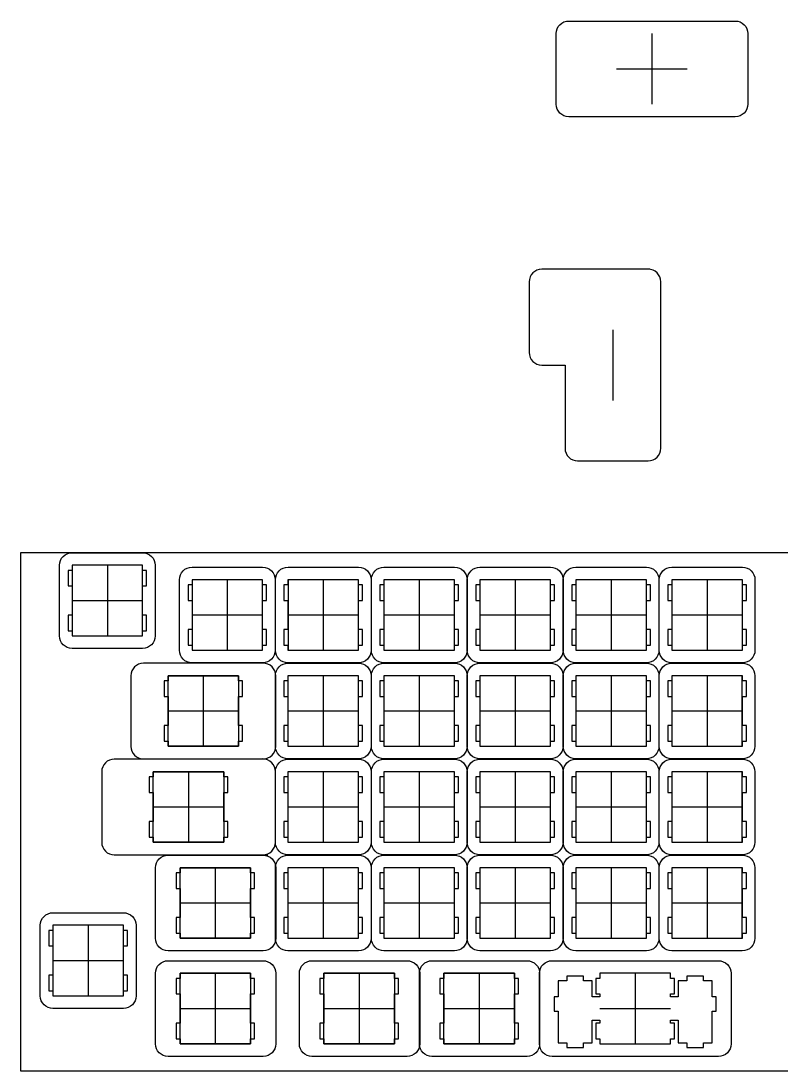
# Model space of a CAD drawing. Extents: x 0 to 345, y 0 to 209.
# Drawn here: x 0.1 to 151, y 0.4 to 208.8 of the extents above; entities that cross this region are included whole.
import ezdxf

# ---------------------------------------------------------------- set-up
doc = ezdxf.new("R2010")
doc.units = 0
doc.header["$MEASUREMENT"] = 0
doc.layers.add('livello 1', color=1, linetype='Continuous', lineweight=25, true_color=0xff0000)
doc.layers.add('livello 3', color=18, linetype='Continuous', lineweight=25, true_color=0x000000)

msp = doc.modelspace()

# ---------------------------------------------------------------- linework, layer by layer
at = {"color": 0}
for p, q in [((0.09508, 103.269), (344.901, 103.269)), ((0.09508, 0.39825), (0.09508, 103.269)), ((10.2388, 100.744), (10.2388, 99.7437)), ((24.2397, 100.744), (10.2388, 100.744)), ((24.2397, 99.7437), (24.2397, 100.744)), ((10.2388, 99.7437), (9.43956, 99.7437)), ((9.43956, 99.7437), (9.43956, 96.6445)), ((25.039, 99.7437), (24.2397, 99.7437)), ((25.039, 96.6445), (25.039, 99.7437)), ((9.43956, 96.6445), (10.2388, 96.6445)), ((10.2388, 96.6445), (10.2388, 90.8445)), ((24.2397, 90.8445), (24.2397, 96.6445)), ((24.2397, 96.6445), (25.039, 96.6445)), ((34.0513, 96.8872), (33.2521, 96.8872)), ((33.2521, 96.8872), (33.2521, 93.7877)), ((34.0513, 97.8877), (34.0513, 96.8872)), ((48.0508, 97.8877), (34.0513, 97.8877)), ((48.0508, 96.8872), (48.0508, 97.8877)), ((48.8516, 96.8872), (48.0508, 96.8872)), ((48.8516, 93.7877), (48.8516, 96.8872)), ((53.1012, 96.8872), (52.3021, 96.8872)), ((52.3021, 96.8872), (52.3021, 93.7877)), ((53.1012, 97.8877), (53.1012, 96.8872)), ((67.1008, 97.8877), (53.1012, 97.8877)), ((67.1008, 96.8872), (67.1008, 97.8877)), ((67.9016, 96.8872), (67.1008, 96.8872)), ((67.9016, 93.7877), (67.9016, 96.8872)), ((72.1512, 96.8872), (71.3521, 96.8872)), ((71.3521, 96.8872), (71.3521, 93.7877)), ((72.1512, 97.8877), (72.1512, 96.8872)), ((86.1508, 97.8877), (72.1512, 97.8877)), ((86.1508, 96.8872), (86.1508, 97.8877)), ((86.9516, 96.8872), (86.1508, 96.8872)), ((86.9516, 93.7877), (86.9516, 96.8872)), ((91.2012, 96.8872), (90.4021, 96.8872)), ((90.4021, 96.8872), (90.4021, 93.7877)), ((91.2012, 97.8877), (91.2012, 96.8872)), ((105.201, 97.8877), (91.2012, 97.8877)), ((105.201, 96.8872), (105.201, 97.8877)), ((106.002, 96.8872), (105.201, 96.8872)), ((106.002, 93.7877), (106.002, 96.8872)), ((110.251, 96.8872), (109.452, 96.8872)), ((109.452, 96.8872), (109.452, 93.7877)), ((110.251, 97.8877), (110.251, 96.8872)), ((124.251, 97.8877), (110.251, 97.8877)), ((124.251, 96.8872), (124.251, 97.8877)), ((125.052, 96.8872), (124.251, 96.8872)), ((125.052, 93.7877), (125.052, 96.8872)), ((129.301, 96.8872), (128.502, 96.8872)), ((128.502, 96.8872), (128.502, 93.7877)), ((129.301, 97.8877), (129.301, 96.8872)), ((143.301, 97.8877), (129.301, 97.8877)), ((143.301, 96.8872), (143.301, 97.8877)), ((144.102, 96.8872), (143.301, 96.8872)), ((144.102, 93.7877), (144.102, 96.8872)), ((33.2521, 93.7877), (34.0513, 93.7877)), ((34.0513, 93.7877), (34.0513, 87.9877)), ((48.0508, 87.9877), (48.0508, 93.7877)), ((48.0508, 93.7877), (48.8516, 93.7877)), ((52.3021, 93.7877), (53.1012, 93.7877)), ((53.1012, 93.7877), (53.1012, 87.9877)), ((67.1008, 87.9877), (67.1008, 93.7877)), ((67.1008, 93.7877), (67.9016, 93.7877)), ((71.3521, 93.7877), (72.1512, 93.7877)), ((72.1512, 93.7877), (72.1512, 87.9877)), ((86.1508, 87.9877), (86.1508, 93.7877)), ((86.1508, 93.7877), (86.9516, 93.7877)), ((90.4021, 93.7877), (91.2012, 93.7877)), ((91.2012, 93.7877), (91.2012, 87.9877)), ((105.201, 87.9877), (105.201, 93.7877)), ((105.201, 93.7877), (106.002, 93.7877)), ((109.452, 93.7877), (110.251, 93.7877)), ((110.251, 93.7877), (110.251, 87.9877)), ((124.251, 87.9877), (124.251, 93.7877)), ((124.251, 93.7877), (125.052, 93.7877)), ((128.502, 93.7877), (129.301, 93.7877)), ((129.301, 93.7877), (129.301, 87.9877)), ((143.301, 87.9877), (143.301, 93.7877)), ((143.301, 93.7877), (144.102, 93.7877)), ((10.2388, 90.8445), (9.43956, 90.8445)), ((9.43956, 90.8445), (9.43956, 87.744)), ((25.039, 90.8445), (24.2397, 90.8445)), ((25.039, 87.744), (25.039, 90.8445)), ((9.43956, 87.744), (10.2388, 87.744)), ((10.2388, 87.744), (10.2388, 86.7449)), ((24.2397, 86.7449), (24.2397, 87.744)), ((24.2397, 87.744), (25.039, 87.744)), ((34.0513, 87.9877), (33.2521, 87.9877)), ((33.2521, 87.9877), (33.2521, 84.8872)), ((48.8516, 87.9877), (48.0508, 87.9877)), ((48.8516, 84.8872), (48.8516, 87.9877)), ((53.1012, 87.9877), (52.3021, 87.9877)), ((52.3021, 87.9877), (52.3021, 84.8872)), ((67.9016, 87.9877), (67.1008, 87.9877)), ((67.9016, 84.8872), (67.9016, 87.9877)), ((72.1512, 87.9877), (71.3521, 87.9877)), ((71.3521, 87.9877), (71.3521, 84.8872)), ((86.9516, 87.9877), (86.1508, 87.9877)), ((86.9516, 84.8872), (86.9516, 87.9877)), ((91.2012, 87.9877), (90.4021, 87.9877)), ((90.4021, 87.9877), (90.4021, 84.8872)), ((106.002, 87.9877), (105.201, 87.9877)), ((106.002, 84.8872), (106.002, 87.9877)), ((110.251, 87.9877), (109.452, 87.9877)), ((109.452, 87.9877), (109.452, 84.8872)), ((125.052, 87.9877), (124.251, 87.9877)), ((125.052, 84.8872), (125.052, 87.9877)), ((129.301, 87.9877), (128.502, 87.9877)), ((128.502, 87.9877), (128.502, 84.8872)), ((144.102, 87.9877), (143.301, 87.9877)), ((144.102, 84.8872), (144.102, 87.9877)), ((10.2388, 86.7449), (24.2397, 86.7449)), ((33.2521, 84.8872), (34.0513, 84.8872)), ((34.0513, 84.8872), (34.0513, 83.8881)), ((34.0513, 83.8881), (48.0508, 83.8881)), ((48.0508, 83.8881), (48.0508, 84.8872)), ((48.0508, 84.8872), (48.8516, 84.8872)), ((52.3021, 84.8872), (53.1012, 84.8872)), ((53.1012, 84.8872), (53.1012, 83.8881)), ((53.1012, 83.8881), (67.1008, 83.8881)), ((67.1008, 83.8881), (67.1008, 84.8872)), ((67.1008, 84.8872), (67.9016, 84.8872)), ((71.3521, 84.8872), (72.1512, 84.8872)), ((72.1512, 84.8872), (72.1512, 83.8881)), ((72.1512, 83.8881), (86.1508, 83.8881)), ((86.1508, 83.8881), (86.1508, 84.8872)), ((86.1508, 84.8872), (86.9516, 84.8872)), ((90.4021, 84.8872), (91.2012, 84.8872)), ((91.2012, 84.8872), (91.2012, 83.8881)), ((91.2012, 83.8881), (105.201, 83.8881)), ((105.201, 83.8881), (105.201, 84.8872)), ((105.201, 84.8872), (106.002, 84.8872)), ((109.452, 84.8872), (110.251, 84.8872)), ((110.251, 84.8872), (110.251, 83.8881)), ((110.251, 83.8881), (124.251, 83.8881)), ((124.251, 83.8881), (124.251, 84.8872)), ((124.251, 84.8872), (125.052, 84.8872)), ((128.502, 84.8872), (129.301, 84.8872)), ((129.301, 84.8872), (129.301, 83.8881)), ((129.301, 83.8881), (143.301, 83.8881)), ((143.301, 83.8881), (143.301, 84.8872)), ((143.301, 84.8872), (144.102, 84.8872)), ((29.2888, 77.8372), (28.4896, 77.8372)), ((28.4896, 77.8372), (28.4896, 74.7377)), ((29.2888, 78.8377), (29.2888, 77.8372)), ((43.2897, 78.8377), (29.2888, 78.8377)), ((43.2897, 77.8372), (43.2897, 78.8377)), ((44.0891, 77.8372), (43.2897, 77.8372)), ((44.0891, 74.7377), (44.0891, 77.8372)), ((53.1012, 77.8372), (52.3021, 77.8372)), ((52.3021, 77.8372), (52.3021, 74.7377)), ((53.1012, 78.8377), (53.1012, 77.8372)), ((67.1008, 78.8377), (53.1012, 78.8377)), ((67.1008, 77.8372), (67.1008, 78.8377)), ((67.9016, 77.8372), (67.1008, 77.8372)), ((67.9016, 74.7377), (67.9016, 77.8372)), ((72.1512, 77.8372), (71.3521, 77.8372)), ((71.3521, 77.8372), (71.3521, 74.7377)), ((72.1512, 78.8377), (72.1512, 77.8372)), ((86.1508, 78.8377), (72.1512, 78.8377)), ((86.1508, 77.8372), (86.1508, 78.8377)), ((86.9516, 77.8372), (86.1508, 77.8372)), ((86.9516, 74.7377), (86.9516, 77.8372)), ((91.2012, 77.8372), (90.4021, 77.8372)), ((90.4021, 77.8372), (90.4021, 74.7377)), ((91.2012, 78.8377), (91.2012, 77.8372)), ((105.201, 78.8377), (91.2012, 78.8377)), ((105.201, 77.8372), (105.201, 78.8377)), ((106.002, 77.8372), (105.201, 77.8372)), ((106.002, 74.7377), (106.002, 77.8372)), ((110.251, 77.8372), (109.452, 77.8372)), ((109.452, 77.8372), (109.452, 74.7377)), ((110.251, 78.8377), (110.251, 77.8372)), ((124.251, 78.8377), (110.251, 78.8377)), ((124.251, 77.8372), (124.251, 78.8377)), ((125.052, 77.8372), (124.251, 77.8372)), ((125.052, 74.7377), (125.052, 77.8372)), ((129.301, 77.8372), (128.502, 77.8372)), ((128.502, 77.8372), (128.502, 74.7377)), ((129.301, 78.8377), (129.301, 77.8372)), ((143.301, 78.8377), (129.301, 78.8377)), ((143.301, 77.8372), (143.301, 78.8377)), ((144.102, 77.8372), (143.301, 77.8372)), ((144.102, 74.7377), (144.102, 77.8372)), ((28.4896, 74.7377), (29.2888, 74.7377)), ((29.2888, 74.7377), (29.2888, 68.9377)), ((43.2897, 68.9377), (43.2897, 74.7377)), ((43.2897, 74.7377), (44.0891, 74.7377)), ((52.3021, 74.7377), (53.1012, 74.7377)), ((53.1012, 74.7377), (53.1012, 68.9377)), ((67.1008, 68.9377), (67.1008, 74.7377)), ((67.1008, 74.7377), (67.9016, 74.7377)), ((71.3521, 74.7377), (72.1512, 74.7377)), ((72.1512, 74.7377), (72.1512, 68.9377)), ((86.1508, 68.9377), (86.1508, 74.7377)), ((86.1508, 74.7377), (86.9516, 74.7377)), ((90.4021, 74.7377), (91.2012, 74.7377)), ((91.2012, 74.7377), (91.2012, 68.9377)), ((105.201, 68.9377), (105.201, 74.7377)), ((105.201, 74.7377), (106.002, 74.7377)), ((109.452, 74.7377), (110.251, 74.7377)), ((110.251, 74.7377), (110.251, 68.9377)), ((124.251, 68.9377), (124.251, 74.7377)), ((124.251, 74.7377), (125.052, 74.7377)), ((128.502, 74.7377), (129.301, 74.7377)), ((129.301, 74.7377), (129.301, 68.9377)), ((143.301, 68.9377), (143.301, 74.7377)), ((143.301, 74.7377), (144.102, 74.7377)), ((29.2888, 68.9377), (28.4896, 68.9377)), ((28.4896, 68.9377), (28.4896, 65.8372)), ((44.0891, 68.9377), (43.2897, 68.9377)), ((44.0891, 65.8372), (44.0891, 68.9377)), ((53.1012, 68.9377), (52.3021, 68.9377)), ((52.3021, 68.9377), (52.3021, 65.8372)), ((67.9016, 68.9377), (67.1008, 68.9377)), ((67.9016, 65.8372), (67.9016, 68.9377)), ((72.1512, 68.9377), (71.3521, 68.9377)), ((71.3521, 68.9377), (71.3521, 65.8372)), ((86.9516, 68.9377), (86.1508, 68.9377)), ((86.9516, 65.8372), (86.9516, 68.9377)), ((91.2012, 68.9377), (90.4021, 68.9377)), ((90.4021, 68.9377), (90.4021, 65.8372)), ((106.002, 68.9377), (105.201, 68.9377)), ((106.002, 65.8372), (106.002, 68.9377)), ((110.251, 68.9377), (109.452, 68.9377)), ((109.452, 68.9377), (109.452, 65.8372)), ((125.052, 68.9377), (124.251, 68.9377)), ((125.052, 65.8372), (125.052, 68.9377)), ((129.301, 68.9377), (128.502, 68.9377)), ((128.502, 68.9377), (128.502, 65.8372)), ((144.102, 68.9377), (143.301, 68.9377)), ((144.102, 65.8372), (144.102, 68.9377)), ((28.4896, 65.8372), (29.2888, 65.8372)), ((29.2888, 65.8372), (29.2888, 64.8381)), ((29.2888, 64.8381), (43.2897, 64.8381)), ((43.2897, 64.8381), (43.2897, 65.8372)), ((43.2897, 65.8372), (44.0891, 65.8372)), ((52.3021, 65.8372), (53.1012, 65.8372)), ((53.1012, 65.8372), (53.1012, 64.8381)), ((53.1012, 64.8381), (67.1008, 64.8381)), ((67.1008, 64.8381), (67.1008, 65.8372)), ((67.1008, 65.8372), (67.9016, 65.8372)), ((71.3521, 65.8372), (72.1512, 65.8372)), ((72.1512, 65.8372), (72.1512, 64.8381)), ((72.1512, 64.8381), (86.1508, 64.8381)), ((86.1508, 64.8381), (86.1508, 65.8372)), ((86.1508, 65.8372), (86.9516, 65.8372)), ((90.4021, 65.8372), (91.2012, 65.8372)), ((91.2012, 65.8372), (91.2012, 64.8381)), ((91.2012, 64.8381), (105.201, 64.8381)), ((105.201, 64.8381), (105.201, 65.8372)), ((105.201, 65.8372), (106.002, 65.8372)), ((109.452, 65.8372), (110.251, 65.8372)), ((110.251, 65.8372), (110.251, 64.8381)), ((110.251, 64.8381), (124.251, 64.8381)), ((124.251, 64.8381), (124.251, 65.8372)), ((124.251, 65.8372), (125.052, 65.8372)), ((128.502, 65.8372), (129.301, 65.8372)), ((129.301, 65.8372), (129.301, 64.8381)), ((129.301, 64.8381), (143.301, 64.8381)), ((143.301, 64.8381), (143.301, 65.8372)), ((143.301, 65.8372), (144.102, 65.8372)), ((53.1012, 58.7872), (52.3021, 58.7872)), ((52.3021, 58.7872), (52.3021, 55.6877)), ((53.1012, 59.7877), (53.1012, 58.7872)), ((67.1008, 59.7877), (53.1012, 59.7877)), ((67.1008, 58.7872), (67.1008, 59.7877)), ((67.9016, 58.7872), (67.1008, 58.7872)), ((67.9016, 55.6877), (67.9016, 58.7872)), ((72.1512, 58.7872), (71.3521, 58.7872)), ((71.3521, 58.7872), (71.3521, 55.6877)), ((72.1512, 59.7877), (72.1512, 58.7872)), ((86.1508, 59.7877), (72.1512, 59.7877)), ((86.1508, 58.7872), (86.1508, 59.7877)), ((86.9516, 58.7872), (86.1508, 58.7872)), ((86.9516, 55.6877), (86.9516, 58.7872)), ((91.2012, 58.7872), (90.4021, 58.7872)), ((90.4021, 58.7872), (90.4021, 55.6877)), ((91.2012, 59.7877), (91.2012, 58.7872)), ((105.201, 59.7877), (91.2012, 59.7877)), ((105.201, 58.7872), (105.201, 59.7877)), ((106.002, 58.7872), (105.201, 58.7872)), ((106.002, 55.6877), (106.002, 58.7872)), ((110.251, 58.7872), (109.452, 58.7872)), ((109.452, 58.7872), (109.452, 55.6877)), ((110.251, 59.7877), (110.251, 58.7872)), ((124.251, 59.7877), (110.251, 59.7877)), ((124.251, 58.7872), (124.251, 59.7877)), ((125.052, 58.7872), (124.251, 58.7872)), ((125.052, 55.6877), (125.052, 58.7872)), ((129.301, 58.7872), (128.502, 58.7872)), ((128.502, 58.7872), (128.502, 55.6877)), ((129.301, 59.7877), (129.301, 58.7872)), ((143.301, 59.7877), (129.301, 59.7877)), ((143.301, 58.7872), (143.301, 59.7877)), ((144.102, 58.7872), (143.301, 58.7872)), ((144.102, 55.6877), (144.102, 58.7872)), ((52.3021, 55.6877), (53.1012, 55.6877)), ((53.1012, 55.6877), (53.1012, 49.8877)), ((67.1008, 49.8877), (67.1008, 55.6877)), ((67.1008, 55.6877), (67.9016, 55.6877)), ((71.3521, 55.6877), (72.1512, 55.6877)), ((72.1512, 55.6877), (72.1512, 49.8877)), ((86.1508, 49.8877), (86.1508, 55.6877)), ((86.1508, 55.6877), (86.9516, 55.6877)), ((90.4021, 55.6877), (91.2012, 55.6877)), ((91.2012, 55.6877), (91.2012, 49.8877)), ((105.201, 49.8877), (105.201, 55.6877)), ((105.201, 55.6877), (106.002, 55.6877)), ((109.452, 55.6877), (110.251, 55.6877)), ((110.251, 55.6877), (110.251, 49.8877)), ((124.251, 49.8877), (124.251, 55.6877)), ((124.251, 55.6877), (125.052, 55.6877)), ((128.502, 55.6877), (129.301, 55.6877)), ((129.301, 55.6877), (129.301, 49.8877)), ((143.301, 49.8877), (143.301, 55.6877)), ((143.301, 55.6877), (144.102, 55.6877)), ((53.1012, 49.8877), (52.3021, 49.8877)), ((52.3021, 49.8877), (52.3021, 46.7872)), ((67.9016, 49.8877), (67.1008, 49.8877)), ((67.9016, 46.7872), (67.9016, 49.8877)), ((72.1512, 49.8877), (71.3521, 49.8877)), ((71.3521, 49.8877), (71.3521, 46.7872)), ((86.9516, 49.8877), (86.1508, 49.8877)), ((86.9516, 46.7872), (86.9516, 49.8877)), ((91.2012, 49.8877), (90.4021, 49.8877)), ((90.4021, 49.8877), (90.4021, 46.7872)), ((106.002, 49.8877), (105.201, 49.8877)), ((106.002, 46.7872), (106.002, 49.8877)), ((110.251, 49.8877), (109.452, 49.8877)), ((109.452, 49.8877), (109.452, 46.7872)), ((125.052, 49.8877), (124.251, 49.8877)), ((125.052, 46.7872), (125.052, 49.8877)), ((129.301, 49.8877), (128.502, 49.8877)), ((128.502, 49.8877), (128.502, 46.7872)), ((144.102, 49.8877), (143.301, 49.8877)), ((144.102, 46.7872), (144.102, 49.8877)), ((52.3021, 46.7872), (53.1012, 46.7872)), ((53.1012, 46.7872), (53.1012, 45.7881)), ((67.1008, 45.7881), (67.1008, 46.7872)), ((67.1008, 46.7872), (67.9016, 46.7872)), ((71.3521, 46.7872), (72.1512, 46.7872)), ((72.1512, 46.7872), (72.1512, 45.7881)), ((86.1508, 45.7881), (86.1508, 46.7872)), ((86.1508, 46.7872), (86.9516, 46.7872)), ((90.4021, 46.7872), (91.2012, 46.7872)), ((91.2012, 46.7872), (91.2012, 45.7881)), ((105.201, 45.7881), (105.201, 46.7872)), ((105.201, 46.7872), (106.002, 46.7872)), ((109.452, 46.7872), (110.251, 46.7872)), ((110.251, 46.7872), (110.251, 45.7881)), ((124.251, 45.7881), (124.251, 46.7872)), ((124.251, 46.7872), (125.052, 46.7872)), ((128.502, 46.7872), (129.301, 46.7872)), ((129.301, 46.7872), (129.301, 45.7881)), ((143.301, 45.7881), (143.301, 46.7872)), ((143.301, 46.7872), (144.102, 46.7872)), ((53.1012, 45.7881), (67.1008, 45.7881)), ((72.1512, 45.7881), (86.1508, 45.7881)), ((91.2012, 45.7881), (105.201, 45.7881)), ((110.251, 45.7881), (124.251, 45.7881)), ((129.301, 45.7881), (143.301, 45.7881)), ((31.6701, 39.7372), (30.8708, 39.7372)), ((30.8708, 39.7372), (30.8708, 36.6377)), ((31.6701, 40.7377), (31.6701, 39.7372)), ((45.671, 40.7377), (31.6701, 40.7377)), ((45.671, 39.7372), (45.671, 40.7377)), ((46.4704, 39.7372), (45.671, 39.7372)), ((46.4704, 36.6377), (46.4704, 39.7372)), ((53.1012, 39.7372), (52.3021, 39.7372)), ((52.3021, 39.7372), (52.3021, 36.6377)), ((53.1012, 40.7377), (53.1012, 39.7372)), ((67.1008, 40.7377), (53.1012, 40.7377)), ((67.1008, 39.7372), (67.1008, 40.7377)), ((67.9016, 39.7372), (67.1008, 39.7372)), ((67.9016, 36.6377), (67.9016, 39.7372)), ((72.1512, 39.7372), (71.3521, 39.7372)), ((71.3521, 39.7372), (71.3521, 36.6377)), ((72.1512, 40.7377), (72.1512, 39.7372)), ((86.1508, 40.7377), (72.1512, 40.7377)), ((86.1508, 39.7372), (86.1508, 40.7377)), ((86.9516, 39.7372), (86.1508, 39.7372)), ((86.9516, 36.6377), (86.9516, 39.7372)), ((91.2012, 39.7372), (90.4021, 39.7372)), ((90.4021, 39.7372), (90.4021, 36.6377)), ((91.2012, 40.7377), (91.2012, 39.7372)), ((105.201, 40.7377), (91.2012, 40.7377)), ((105.201, 39.7372), (105.201, 40.7377)), ((106.002, 39.7372), (105.201, 39.7372)), ((106.002, 36.6377), (106.002, 39.7372)), ((110.251, 39.7372), (109.452, 39.7372)), ((109.452, 39.7372), (109.452, 36.6377)), ((110.251, 40.7377), (110.251, 39.7372)), ((124.251, 40.7377), (110.251, 40.7377)), ((124.251, 39.7372), (124.251, 40.7377)), ((125.052, 39.7372), (124.251, 39.7372)), ((125.052, 36.6377), (125.052, 39.7372)), ((129.301, 39.7372), (128.502, 39.7372)), ((128.502, 39.7372), (128.502, 36.6377)), ((129.301, 40.7377), (129.301, 39.7372)), ((143.301, 40.7377), (129.301, 40.7377)), ((143.301, 39.7372), (143.301, 40.7377)), ((144.102, 39.7372), (143.301, 39.7372)), ((144.102, 36.6377), (144.102, 39.7372)), ((30.8708, 36.6377), (31.6701, 36.6377)), ((31.6701, 36.6377), (31.6701, 30.8378)), ((45.671, 30.8378), (45.671, 36.6377)), ((45.671, 36.6377), (46.4704, 36.6377)), ((52.3021, 36.6377), (53.1012, 36.6377)), ((53.1012, 36.6377), (53.1012, 30.8378)), ((67.1008, 30.8378), (67.1008, 36.6377)), ((67.1008, 36.6377), (67.9016, 36.6377)), ((71.3521, 36.6377), (72.1512, 36.6377)), ((72.1512, 36.6377), (72.1512, 30.8378)), ((86.1508, 30.8378), (86.1508, 36.6377)), ((86.1508, 36.6377), (86.9516, 36.6377)), ((90.4021, 36.6377), (91.2012, 36.6377)), ((91.2012, 36.6377), (91.2012, 30.8378)), ((105.201, 30.8378), (105.201, 36.6377)), ((105.201, 36.6377), (106.002, 36.6377)), ((109.452, 36.6377), (110.251, 36.6377)), ((110.251, 36.6377), (110.251, 30.8378)), ((124.251, 30.8378), (124.251, 36.6377)), ((124.251, 36.6377), (125.052, 36.6377)), ((128.502, 36.6377), (129.301, 36.6377)), ((129.301, 36.6377), (129.301, 30.8378)), ((143.301, 30.8378), (143.301, 36.6377)), ((143.301, 36.6377), (144.102, 36.6377)), ((6.42994, 29.3067), (6.42994, 28.3077)), ((20.4294, 29.3067), (6.42994, 29.3067)), ((20.4294, 28.3077), (20.4294, 29.3067)), ((31.6701, 30.8378), (30.8708, 30.8378)), ((30.8708, 30.8378), (30.8708, 27.7372)), ((46.4704, 30.8378), (45.671, 30.8378)), ((46.4704, 27.7372), (46.4704, 30.8378)), ((53.1012, 30.8378), (52.3021, 30.8378)), ((52.3021, 30.8378), (52.3021, 27.7372)), ((67.9016, 30.8378), (67.1008, 30.8378)), ((67.9016, 27.7372), (67.9016, 30.8378)), ((72.1512, 30.8378), (71.3521, 30.8378)), ((71.3521, 30.8378), (71.3521, 27.7372)), ((86.9516, 30.8378), (86.1508, 30.8378)), ((86.9516, 27.7372), (86.9516, 30.8378)), ((91.2012, 30.8378), (90.4021, 30.8378)), ((90.4021, 30.8378), (90.4021, 27.7372)), ((106.002, 30.8378), (105.201, 30.8378)), ((106.002, 27.7372), (106.002, 30.8378)), ((110.251, 30.8378), (109.452, 30.8378)), ((109.452, 30.8378), (109.452, 27.7372)), ((125.052, 30.8378), (124.251, 30.8378)), ((125.052, 27.7372), (125.052, 30.8378)), ((129.301, 30.8378), (128.502, 30.8378)), ((128.502, 30.8378), (128.502, 27.7372)), ((144.102, 30.8378), (143.301, 30.8378)), ((144.102, 27.7372), (144.102, 30.8378)), ((6.42994, 28.3077), (5.62927, 28.3077)), ((5.62927, 28.3077), (5.62927, 25.2071)), ((21.2301, 28.3077), (20.4294, 28.3077)), ((21.2301, 25.2071), (21.2301, 28.3077)), ((30.8708, 27.7372), (31.6701, 27.7372)), ((31.6701, 27.7372), (31.6701, 26.7381)), ((45.671, 26.7381), (45.671, 27.7372)), ((45.671, 27.7372), (46.4704, 27.7372)), ((52.3021, 27.7372), (53.1012, 27.7372)), ((53.1012, 27.7372), (53.1012, 26.7381)), ((67.1008, 26.7381), (67.1008, 27.7372)), ((67.1008, 27.7372), (67.9016, 27.7372)), ((71.3521, 27.7372), (72.1512, 27.7372)), ((72.1512, 27.7372), (72.1512, 26.7381)), ((86.1508, 26.7381), (86.1508, 27.7372)), ((86.1508, 27.7372), (86.9516, 27.7372)), ((90.4021, 27.7372), (91.2012, 27.7372)), ((91.2012, 27.7372), (91.2012, 26.7381)), ((105.201, 26.7381), (105.201, 27.7372)), ((105.201, 27.7372), (106.002, 27.7372)), ((109.452, 27.7372), (110.251, 27.7372)), ((110.251, 27.7372), (110.251, 26.7381)), ((124.251, 26.7381), (124.251, 27.7372)), ((124.251, 27.7372), (125.052, 27.7372)), ((128.502, 27.7372), (129.301, 27.7372)), ((129.301, 27.7372), (129.301, 26.7381)), ((143.301, 26.7381), (143.301, 27.7372)), ((143.301, 27.7372), (144.102, 27.7372)), ((5.62927, 25.2071), (6.42994, 25.2071)), ((6.42994, 25.2071), (6.42994, 19.4069)), ((20.4294, 19.4069), (20.4294, 25.2071)), ((20.4294, 25.2071), (21.2301, 25.2071)), ((31.6701, 26.7381), (45.671, 26.7381)), ((53.1012, 26.7381), (67.1008, 26.7381)), ((72.1512, 26.7381), (86.1508, 26.7381)), ((91.2012, 26.7381), (105.201, 26.7381)), ((110.251, 26.7381), (124.251, 26.7381)), ((129.301, 26.7381), (143.301, 26.7381)), ((6.42994, 19.4069), (5.62927, 19.4069)), ((5.62927, 19.4069), (5.62927, 16.3077)), ((21.2301, 19.4069), (20.4294, 19.4069)), ((21.2301, 16.3077), (21.2301, 19.4069)), ((31.6701, 18.7827), (30.8708, 18.7827)), ((30.8708, 18.7827), (30.8708, 15.6821)), ((31.6701, 19.7817), (31.6701, 18.7827)), ((45.671, 19.7817), (31.6701, 19.7817)), ((45.671, 18.7827), (45.671, 19.7817)), ((46.4704, 18.7827), (45.671, 18.7827)), ((46.4704, 15.6821), (46.4704, 18.7827)), ((60.2449, 18.7827), (59.4459, 18.7827)), ((59.4459, 18.7827), (59.4459, 15.6821)), ((60.2449, 19.7817), (60.2449, 18.7827)), ((74.246, 19.7817), (60.2449, 19.7817)), ((74.246, 18.7827), (74.246, 19.7817)), ((75.0454, 18.7827), (74.246, 18.7827)), ((75.0454, 15.6821), (75.0454, 18.7827)), ((84.0574, 18.7827), (83.257, 18.7827)), ((83.257, 18.7827), (83.257, 15.6821)), ((84.0574, 19.7817), (84.0574, 18.7827)), ((98.0571, 19.7817), (84.0574, 19.7817)), ((98.0571, 18.7827), (98.0571, 19.7817)), ((98.8579, 18.7827), (98.0571, 18.7827)), ((98.8579, 15.6821), (98.8579, 18.7827)), ((111.765, 19.2319), (108.464, 19.2319)), ((108.464, 19.2319), (108.464, 18.3128)), ((111.765, 18.3128), (111.765, 19.2319)), ((115.014, 18.7827), (114.215, 18.7827)), ((114.215, 18.7827), (114.215, 15.6821)), ((115.014, 19.7817), (115.014, 18.7827)), ((129.015, 19.7817), (115.014, 19.7817)), ((129.015, 18.7827), (129.015, 19.7817)), ((129.814, 18.7827), (129.015, 18.7827)), ((129.814, 15.6821), (129.814, 18.7827)), ((135.564, 19.2319), (132.264, 19.2319)), ((132.264, 19.2319), (132.264, 18.3128)), ((135.564, 18.3128), (135.564, 19.2319)), ((108.464, 18.3128), (106.74, 18.3128)), ((106.74, 18.3128), (106.74, 15.0826)), ((113.49, 18.3128), (111.765, 18.3128)), ((113.49, 15.0826), (113.49, 18.3128)), ((132.264, 18.3128), (130.539, 18.3128)), ((130.539, 18.3128), (130.539, 15.0826)), ((137.29, 18.3128), (135.564, 18.3128)), ((137.29, 15.0826), (137.29, 18.3128)), ((5.62927, 16.3077), (6.42994, 16.3077)), ((6.42994, 16.3077), (6.42994, 15.3072)), ((6.42994, 15.3072), (20.4294, 15.3072)), ((20.4294, 15.3072), (20.4294, 16.3077)), ((20.4294, 16.3077), (21.2301, 16.3077)), ((30.8708, 15.6821), (31.6701, 15.6821)), ((31.6701, 15.6821), (31.6701, 9.88191)), ((45.671, 9.88191), (45.671, 15.6821)), ((45.671, 15.6821), (46.4704, 15.6821)), ((59.4459, 15.6821), (60.2449, 15.6821)), ((60.2449, 15.6821), (60.2449, 9.88191)), ((74.246, 9.88191), (74.246, 15.6821)), ((74.246, 15.6821), (75.0454, 15.6821)), ((83.257, 15.6821), (84.0574, 15.6821)), ((84.0574, 15.6821), (84.0574, 9.88191)), ((98.0571, 9.88191), (98.0571, 15.6821)), ((98.0571, 15.6821), (98.8579, 15.6821)), ((106.74, 15.0826), (105.914, 15.0826)), ((105.914, 15.0826), (105.914, 12.2825)), ((115.014, 15.0826), (113.49, 15.0826)), ((114.215, 15.6821), (115.014, 15.6821)), ((115.014, 15.6821), (115.014, 15.0826)), ((129.015, 15.0826), (129.015, 15.6821)), ((129.015, 15.6821), (129.814, 15.6821)), ((130.539, 15.0826), (129.015, 15.0826)), ((138.114, 15.0826), (137.29, 15.0826)), ((138.114, 12.2825), (138.114, 15.0826)), ((105.914, 12.2825), (106.74, 12.2825)), ((106.74, 12.2825), (106.74, 6.01239)), ((113.49, 6.01239), (113.49, 10.4827)), ((113.49, 10.4827), (115.014, 10.4827)), ((115.014, 10.4827), (115.014, 9.88191)), ((129.015, 9.88191), (129.015, 10.4827)), ((129.015, 10.4827), (130.539, 10.4827)), ((130.539, 10.4827), (130.539, 6.01239)), ((137.29, 6.01239), (137.29, 12.2825)), ((137.29, 12.2825), (138.114, 12.2825)), ((31.6701, 9.88191), (30.8708, 9.88191)), ((30.8708, 9.88191), (30.8708, 6.78272)), ((46.4704, 9.88191), (45.671, 9.88191)), ((46.4704, 6.78272), (46.4704, 9.88191)), ((60.2449, 9.88191), (59.4459, 9.88191)), ((59.4459, 9.88191), (59.4459, 6.78272)), ((75.0454, 9.88191), (74.246, 9.88191)), ((75.0454, 6.78272), (75.0454, 9.88191)), ((84.0574, 9.88191), (83.257, 9.88191)), ((83.257, 9.88191), (83.257, 6.78272)), ((98.8579, 9.88191), (98.0571, 9.88191)), ((98.8579, 6.78272), (98.8579, 9.88191)), ((115.014, 9.88191), (114.215, 9.88191)), ((114.215, 9.88191), (114.215, 6.78272)), ((129.814, 9.88191), (129.015, 9.88191)), ((129.814, 6.78272), (129.814, 9.88191)), ((30.8708, 6.78272), (31.6701, 6.78272)), ((31.6701, 6.78272), (31.6701, 5.78224)), ((45.671, 5.78224), (45.671, 6.78272)), ((45.671, 6.78272), (46.4704, 6.78272)), ((59.4459, 6.78272), (60.2449, 6.78272)), ((60.2449, 6.78272), (60.2449, 5.78224)), ((74.246, 5.78224), (74.246, 6.78272)), ((74.246, 6.78272), (75.0454, 6.78272)), ((83.257, 6.78272), (84.0574, 6.78272)), ((84.0574, 6.78272), (84.0574, 5.78224)), ((98.0571, 5.78224), (98.0571, 6.78272)), ((98.0571, 6.78272), (98.8579, 6.78272)), ((114.215, 6.78272), (115.014, 6.78272)), ((115.014, 6.78272), (115.014, 5.78224)), ((129.015, 5.78224), (129.015, 6.78272)), ((129.015, 6.78272), (129.814, 6.78272)), ((31.6701, 5.78224), (45.671, 5.78224)), ((60.2449, 5.78224), (74.246, 5.78224)), ((84.0574, 5.78224), (98.0571, 5.78224)), ((106.74, 6.01239), (108.464, 6.01239)), ((108.464, 6.01239), (108.464, 5.03259)), ((108.464, 5.03259), (111.765, 5.03259)), ((111.765, 5.03259), (111.765, 6.01239)), ((111.765, 6.01239), (113.49, 6.01239)), ((115.014, 5.78224), (129.015, 5.78224)), ((130.539, 6.01239), (132.264, 6.01239)), ((132.264, 6.01239), (132.264, 5.03259)), ((132.264, 5.03259), (135.564, 5.03259)), ((135.564, 5.03259), (135.564, 6.01239)), ((135.564, 6.01239), (137.29, 6.01239)), ((344.901, 0.39825), (0.09508, 0.39825))]:
    msp.add_line(p, q, dxfattribs=at)
for p, q in [((26.36085, 58.78715), (25.56155, 58.78715)), ((25.56155, 58.78715), (25.56155, 55.68765)), ((26.36085, 59.78765), (26.36085, 58.78715)), ((40.36045, 59.78765), (26.36085, 59.78765)), ((40.36045, 58.78715), (40.36045, 59.78765)), ((41.15945, 58.78715), (40.36045, 58.78715)), ((41.15945, 55.68765), (41.15945, 58.78715)), ((25.56155, 55.68765), (26.36085, 55.68765)), ((26.36085, 55.68765), (26.36085, 49.88765)), ((40.36045, 49.88765), (40.36045, 55.68765)), ((40.36045, 55.68765), (41.15945, 55.68765)), ((26.36085, 49.88765), (25.56155, 49.88765)), ((25.56155, 49.88765), (25.56155, 46.78715)), ((41.15945, 49.88765), (40.36045, 49.88765)), ((41.15945, 46.78715), (41.15945, 49.88765)), ((25.56155, 46.78715), (26.36085, 46.78715)), ((26.36085, 46.78715), (26.36085, 45.78805)), ((40.36045, 45.78805), (40.36045, 46.78715)), ((40.36045, 46.78715), (41.15945, 46.78715)), ((26.36085, 45.78805), (40.36045, 45.78805))]:
    msp.add_line(p, q)
at = {"layer": 'livello 1'}
for p, q in [((122.0145, 19.7817), (122.0145, 5.7821)), ((115.01475, 12.7819), (129.01425, 12.7819))]:
    msp.add_line(p, q, dxfattribs=at)
at = {"layer": 'livello 1', "flags": 128}
for points in [[(141.89591, 208.75667, -0.414225279), (144.39591, 206.25667), (144.39591, 192.25687, -0.414225279), (141.89591, 189.75697), (108.84691, 189.75697, -0.414213562), (106.34691, 192.25697), (106.34691, 206.25667, -0.414225279), (108.84691, 208.75667)], [(24.23985, 84.2442), (10.24085, 84.2442, -0.414213562), (7.74085, 86.7442), (7.74085, 100.7442, -0.414213562), (10.24085, 103.2442), (24.23985, 103.2442, -0.414213562), (26.73985, 100.7442), (26.73985, 86.7442, -0.414213562)], [(48.05055, 81.3879), (34.05155, 81.3879, -0.414213562), (31.55155, 83.8879), (31.55155, 97.8879, -0.414213562), (34.05155, 100.3879), (48.05055, 100.3879, -0.414213562), (50.55055, 97.8879), (50.55055, 83.8879, -0.414213562)], [(67.10225, 81.3879), (53.10325, 81.3879, -0.414213562), (50.60325, 83.8879), (50.60325, 97.8879, -0.414213562), (53.10325, 100.3879), (67.10225, 100.3879, -0.414213562), (69.60225, 97.8879), (69.60225, 83.8879, -0.414213562)], [(86.15045, 81.3879), (72.15145, 81.3879, -0.414213562), (69.65145, 83.8879), (69.65145, 97.8879, -0.414213562), (72.15145, 100.3879), (86.15045, 100.3879, -0.414213562), (88.65045, 97.8879), (88.65045, 83.8879, -0.414213562)], [(105.19865, 81.3879), (91.19965, 81.3879, -0.414213562), (88.69965, 83.8879), (88.69965, 97.8879, -0.414213562), (91.19965, 100.3879), (105.19865, 100.3879, -0.414213562), (107.69865, 97.8879), (107.69865, 83.8879, -0.414213562)], [(124.24685, 81.3879), (110.24785, 81.3879, -0.414213562), (107.74785, 83.8879), (107.74785, 97.8879, -0.414213562), (110.24785, 100.3879), (124.24685, 100.3879, -0.414213562), (126.74685, 97.8879), (126.74685, 83.8879, -0.414213562)], [(143.29505, 81.3879), (129.29605, 81.3879, -0.414213562), (126.79605, 83.8879), (126.79605, 97.8879, -0.414213562), (129.29605, 100.3879), (143.29505, 100.3879, -0.414213562), (145.79505, 97.8879), (145.79505, 83.8879, -0.414213562)], [(38.4069, 62.32), (48.1708, 62.3201, 0.414225279), (50.6708, 64.82), (50.6709, 78.8197, 0.414225278), (48.1708, 81.3197), (24.4079, 81.3197, 0.414213562), (21.9079, 78.8197), (21.9079, 64.82, 0.414213562), (24.4079, 62.32)], [(67.10045, 62.3379), (53.10145, 62.3379, -0.414213562), (50.60145, 64.8379), (50.60145, 78.8379, -0.414213562), (53.10145, 81.3379), (67.10045, 81.3379, -0.414213562), (69.60045, 78.8379), (69.60045, 64.8379, -0.414213562)], [(86.14865, 62.3379), (72.14965, 62.3379, -0.414213562), (69.64965, 64.8379), (69.64965, 78.8379, -0.414213562), (72.14965, 81.3379), (86.14865, 81.3379, -0.414213562), (88.64865, 78.8379), (88.64865, 64.8379, -0.414213562)], [(105.19685, 62.3379), (91.19785, 62.3379, -0.414213562), (88.69785, 64.8379), (88.69785, 78.8379, -0.414213562), (91.19785, 81.3379), (105.19685, 81.3379, -0.414213562), (107.69685, 78.8379), (107.69685, 64.8379, -0.414213562)], [(124.24505, 62.3379), (110.24605, 62.3379, -0.414213562), (107.74605, 64.8379), (107.74605, 78.8379, -0.414213562), (110.24605, 81.3379), (124.24505, 81.3379, -0.414213562), (126.74505, 78.8379), (126.74505, 64.8379, -0.414213562)], [(143.29325, 62.3379), (129.29425, 62.3379, -0.414213562), (126.79425, 64.8379), (126.79425, 78.8379, -0.414213562), (129.29425, 81.3379), (143.29325, 81.3379, -0.414213562), (145.79325, 78.8379), (145.79325, 64.8379, -0.414213562)], [(48.09965, 62.32005), (34.10065, 62.28765), (18.62175, 62.28765, 0.414213562), (16.12175, 59.78765), (16.12175, 45.78805, 0.414213562), (18.62175, 43.28805), (48.09965, 43.28805, 0.414213562), (50.59965, 45.78805), (50.59965, 59.78775, 0.414225279)], [(67.09865, 43.2879), (53.09965, 43.2879, -0.414213562), (50.59965, 45.7879), (50.59965, 59.7879, -0.414213562), (53.09965, 62.2879), (67.09865, 62.2879, -0.414213562), (69.59865, 59.7879), (69.59865, 45.7879, -0.414213562)], [(86.14685, 43.2879), (72.14785, 43.2879, -0.414213562), (69.64785, 45.7879), (69.64785, 59.7879, -0.414213562), (72.14785, 62.2879), (86.14685, 62.2879, -0.414213562), (88.64685, 59.7879), (88.64685, 45.7879, -0.414213562)], [(105.19505, 43.2879), (91.19605, 43.2879, -0.414213562), (88.69605, 45.7879), (88.69605, 59.7879, -0.414213562), (91.19605, 62.2879), (105.19505, 62.2879, -0.414213562), (107.69505, 59.7879), (107.69505, 45.7879, -0.414213562)], [(124.24325, 43.2879), (110.24425, 43.2879, -0.414213562), (107.74425, 45.7879), (107.74425, 59.7879, -0.414213562), (110.24425, 62.2879), (124.24325, 62.2879, -0.414213562), (126.74325, 59.7879), (126.74325, 45.7879, -0.414213562)], [(143.29145, 43.2879), (129.29245, 43.2879, -0.414213562), (126.79245, 45.7879), (126.79245, 59.7879, -0.414213562), (129.29245, 62.2879), (143.29145, 62.2879, -0.414213562), (145.79145, 59.7879), (145.79145, 45.7879, -0.414213562)], [(43.2871, 24.238), (29.2881, 24.238, -0.414201847), (26.7882, 26.738), (26.7881, 40.7377, -0.414213562), (29.2881, 43.2377), (48.1691, 43.2377, -0.414225278), (50.6691, 40.7377), (50.6691, 26.738, -0.414213562), (48.1691, 24.238)], [(67.09865, 24.2379), (53.09965, 24.2379, -0.414213562), (50.59965, 26.7379), (50.59965, 40.7379, -0.414213562), (53.09965, 43.2379), (67.09865, 43.2379, -0.414213562), (69.59865, 40.7379), (69.59865, 26.7379, -0.414213562)], [(86.14685, 24.2379), (72.14785, 24.2379, -0.414213562), (69.64785, 26.7379), (69.64785, 40.7379, -0.414213562), (72.14785, 43.2379), (86.14685, 43.2379, -0.414213562), (88.64685, 40.7379), (88.64685, 26.7379, -0.414213562)], [(105.19505, 24.2379), (91.19605, 24.2379, -0.414213562), (88.69605, 26.7379), (88.69605, 40.7379, -0.414213562), (91.19605, 43.2379), (105.19505, 43.2379, -0.414213562), (107.69505, 40.7379), (107.69505, 26.7379, -0.414213562)], [(124.24325, 24.2379), (110.24425, 24.2379, -0.414213562), (107.74425, 26.7379), (107.74425, 40.7379, -0.414213562), (110.24425, 43.2379), (124.24325, 43.2379, -0.414213562), (126.74325, 40.7379), (126.74325, 26.7379, -0.414213562)], [(143.29145, 24.2379), (129.29245, 24.2379, -0.414213562), (126.79245, 26.7379), (126.79245, 40.7379, -0.414213562), (129.29245, 43.2379), (143.29145, 43.2379, -0.414213562), (145.79145, 40.7379), (145.79145, 26.7379, -0.414213562)], [(20.43099, 12.8069), (6.43199, 12.8069, -0.414213562), (3.93199, 15.3069), (3.93199, 29.3069, -0.414213562), (6.43199, 31.8069), (20.43099, 31.8069, -0.414213562), (22.93099, 29.3069), (22.93099, 15.3069, -0.414213562)], [(43.2871, 3.282), (29.2881, 3.282, -0.414201847), (26.7882, 5.782), (26.7881, 19.7817, -0.414213562), (29.2881, 22.2817), (48.1691, 22.2817, -0.414225278), (50.6691, 19.7817), (50.6691, 5.782, -0.414213562), (48.1691, 3.282)], [(71.8619, 3.282), (57.8629, 3.282, -0.414201847), (55.363, 5.782), (55.3629, 19.7817, -0.414213562), (57.8629, 22.2817), (76.7439, 22.2817, -0.414225278), (79.2439, 19.7817), (79.2439, 5.782, -0.414213562), (76.7439, 3.282)], [(95.6744, 3.282), (81.6754, 3.282, -0.414201847), (79.1755, 5.782), (79.1754, 19.7817, -0.414213562), (81.6754, 22.2817), (100.5564, 22.2817, -0.414225278), (103.0564, 19.7817), (103.0564, 5.782, -0.414213562), (100.5564, 3.282)], [(138.5645, 22.2818, -0.414225279), (141.0645, 19.7818), (141.0645, 5.782, -0.414225279), (138.5645, 3.2821), (105.5155, 3.2821, -0.414213562), (103.0155, 5.7821), (103.0155, 19.7818, -0.414225279), (105.5155, 22.2818)]]:
    msp.add_lwpolyline(points, format="xyb", close=True, dxfattribs=at)
for points in [[(125.34591, 206.25677), (125.34591, 192.25677)], [(118.34641, 199.25677), (132.34541, 199.25677)], [(17.24035, 100.744), (17.24035, 86.7444)], [(41.05105, 97.8877), (41.05105, 83.8881)], [(60.10275, 97.8877), (60.10275, 83.8881)], [(79.15095, 97.8877), (79.15095, 83.8881)], [(98.19915, 97.8877), (98.19915, 83.8881)], [(117.24735, 97.8877), (117.24735, 83.8881)], [(136.29555, 97.8877), (136.29555, 83.8881)], [(10.2406, 93.7442), (24.2401, 93.7442)], [(34.0513, 90.8879), (48.0508, 90.8879)], [(53.103, 90.8879), (67.1025, 90.8879)], [(72.1512, 90.8879), (86.1507, 90.8879)], [(91.1994, 90.8879), (105.1989, 90.8879)], [(110.2476, 90.8879), (124.2471, 90.8879)], [(129.2958, 90.8879), (143.2953, 90.8879)], [(36.2893, 78.8378), (36.2893, 64.8378)], [(60.10095, 78.8377), (60.10095, 64.8381)], [(79.14915, 78.8377), (79.14915, 64.8381)], [(98.19735, 78.8377), (98.19735, 64.8381)], [(117.24555, 78.8377), (117.24555, 64.8381)], [(136.29375, 78.8377), (136.29375, 64.8381)], [(29.2898, 71.8378), (43.2888, 71.8378)], [(53.1012, 71.8379), (67.1007, 71.8379)], [(72.1494, 71.8379), (86.1489, 71.8379)], [(91.1976, 71.8379), (105.1971, 71.8379)], [(110.2458, 71.8379), (124.2453, 71.8379)], [(129.294, 71.8379), (143.2935, 71.8379)], [(33.36065, 59.78785), (33.36065, 45.78785)], [(60.09915, 59.7877), (60.09915, 45.7881)], [(79.14735, 59.7877), (79.14735, 45.7881)], [(98.19555, 59.7877), (98.19555, 45.7881)], [(117.24375, 59.7877), (117.24375, 45.7881)], [(136.29195, 59.7877), (136.29195, 45.7881)], [(26.36115, 52.78785), (40.36015, 52.78785)], [(53.0994, 52.7879), (67.0989, 52.7879)], [(72.1476, 52.7879), (86.1471, 52.7879)], [(91.1958, 52.7879), (105.1953, 52.7879)], [(110.244, 52.7879), (124.2435, 52.7879)], [(129.2922, 52.7879), (143.2917, 52.7879)], [(30.2422, 43.2378), (44.2412, 43.2378)], [(35.1242, 43.2378), (49.1232, 43.2378)], [(38.6696, 40.7379), (38.6696, 26.7379)], [(60.09915, 40.7377), (60.09915, 26.7381)], [(79.14735, 40.7377), (79.14735, 26.7381)], [(98.19555, 40.7377), (98.19555, 26.7381)], [(117.24375, 40.7377), (117.24375, 26.7381)], [(136.29195, 40.7377), (136.29195, 26.7381)], [(31.6701, 33.7379), (45.6691, 33.7379)], [(53.0994, 33.7379), (67.0989, 33.7379)], [(72.1476, 33.7379), (86.1471, 33.7379)], [(91.1958, 33.7379), (105.1953, 33.7379)], [(110.244, 33.7379), (124.2435, 33.7379)], [(129.2922, 33.7379), (143.2917, 33.7379)], [(13.43149, 29.3067), (13.43149, 15.3071)], [(6.43174, 22.3069), (20.43124, 22.3069)], [(38.6696, 19.7819), (38.6696, 5.7819)], [(67.2444, 19.7819), (67.2444, 5.7819)], [(91.0569, 19.7819), (91.0569, 5.7819)], [(31.6701, 12.7819), (45.6691, 12.7819)], [(60.2449, 12.7819), (74.2439, 12.7819)], [(84.0574, 12.7819), (98.0564, 12.7819)]]:
    msp.add_lwpolyline(points, dxfattribs=at)
for points in [[(10.2406, 100.744), (10.2406, 86.7444), (24.2401, 86.7444), (24.2401, 100.744)], [(34.0513, 97.8877), (34.0513, 83.8881), (48.0508, 83.8881), (48.0508, 97.8877)], [(53.103, 97.8877), (53.103, 83.8881), (67.1025, 83.8881), (67.1025, 97.8877)], [(72.1512, 97.8877), (72.1512, 83.8881), (86.1507, 83.8881), (86.1507, 97.8877)], [(91.1994, 97.8877), (91.1994, 83.8881), (105.1989, 83.8881), (105.1989, 97.8877)], [(110.2476, 97.8877), (110.2476, 83.8881), (124.2471, 83.8881), (124.2471, 97.8877)], [(129.2958, 97.8877), (129.2958, 83.8881), (143.2953, 83.8881), (143.2953, 97.8877)], [(43.2899, 78.8377), (43.2899, 64.838), (29.2888, 64.838), (29.2888, 78.8377)], [(53.1012, 78.8377), (53.1012, 64.8381), (67.1007, 64.8381), (67.1007, 78.8377)], [(72.1494, 78.8377), (72.1494, 64.8381), (86.1489, 64.8381), (86.1489, 78.8377)], [(91.1976, 78.8377), (91.1976, 64.8381), (105.1971, 64.8381), (105.1971, 78.8377)], [(110.2458, 78.8377), (110.2458, 64.8381), (124.2453, 64.8381), (124.2453, 78.8377)], [(129.294, 78.8377), (129.294, 64.8381), (143.2935, 64.8381), (143.2935, 78.8377)], [(26.36085, 59.78765), (40.36055, 59.78765), (40.36055, 45.78805), (26.36085, 45.78805)], [(53.0994, 59.7877), (53.0994, 45.7881), (67.0989, 45.7881), (67.0989, 59.7877)], [(72.1476, 59.7877), (72.1476, 45.7881), (86.1471, 45.7881), (86.1471, 59.7877)], [(91.1958, 59.7877), (91.1958, 45.7881), (105.1953, 45.7881), (105.1953, 59.7877)], [(110.244, 59.7877), (110.244, 45.7881), (124.2435, 45.7881), (124.2435, 59.7877)], [(129.2922, 59.7877), (129.2922, 45.7881), (143.2917, 45.7881), (143.2917, 59.7877)], [(45.6691, 40.7377), (45.6691, 26.7382), (31.6701, 26.7382), (31.6701, 40.7377)], [(53.0994, 40.7377), (53.0994, 26.7381), (67.0989, 26.7381), (67.0989, 40.7377)], [(72.1476, 40.7377), (72.1476, 26.7381), (86.1471, 26.7381), (86.1471, 40.7377)], [(91.1958, 40.7377), (91.1958, 26.7381), (105.1953, 26.7381), (105.1953, 40.7377)], [(110.244, 40.7377), (110.244, 26.7381), (124.2435, 26.7381), (124.2435, 40.7377)], [(129.2922, 40.7377), (129.2922, 26.7381), (143.2917, 26.7381), (143.2917, 40.7377)], [(6.43174, 29.3067), (6.43174, 15.3071), (20.43124, 15.3071), (20.43124, 29.3067)], [(45.6691, 19.7817), (45.6691, 5.7822), (31.6701, 5.7822), (31.6701, 19.7817)], [(74.2439, 19.7817), (74.2439, 5.7822), (60.2449, 5.7822), (60.2449, 19.7817)], [(98.0564, 19.7817), (98.0564, 5.7822), (84.0574, 5.7822), (84.0574, 19.7817)]]:
    msp.add_lwpolyline(points, close=True, dxfattribs=at)
at = {"layer": 'livello 3', "color": 30, "true_color": 0xff7f00, "flags": 128}
msp.add_lwpolyline([(124.9471, 159.4868), (103.4755, 159.4868, 0.414213562), (100.9755, 156.9868), (100.9755, 142.9871, 0.414213562), (103.4755, 140.4871), (108.0936, 140.4871), (108.0937, 123.9629, 0.414213562), (110.5936, 121.463), (124.5934, 121.463, 0.414213562), (127.0933, 123.963), (127.0933, 157.012, 0.414213562), (124.5934, 159.5119), (110.5936, 159.512, 0.035499422), (110.2399, 159.4868)], format="xyb", dxfattribs=at)
msp.add_lwpolyline([(117.5935, 147.462), (117.5935, 133.462)], dxfattribs=at)

doc.saveas('drawing.dxf')
